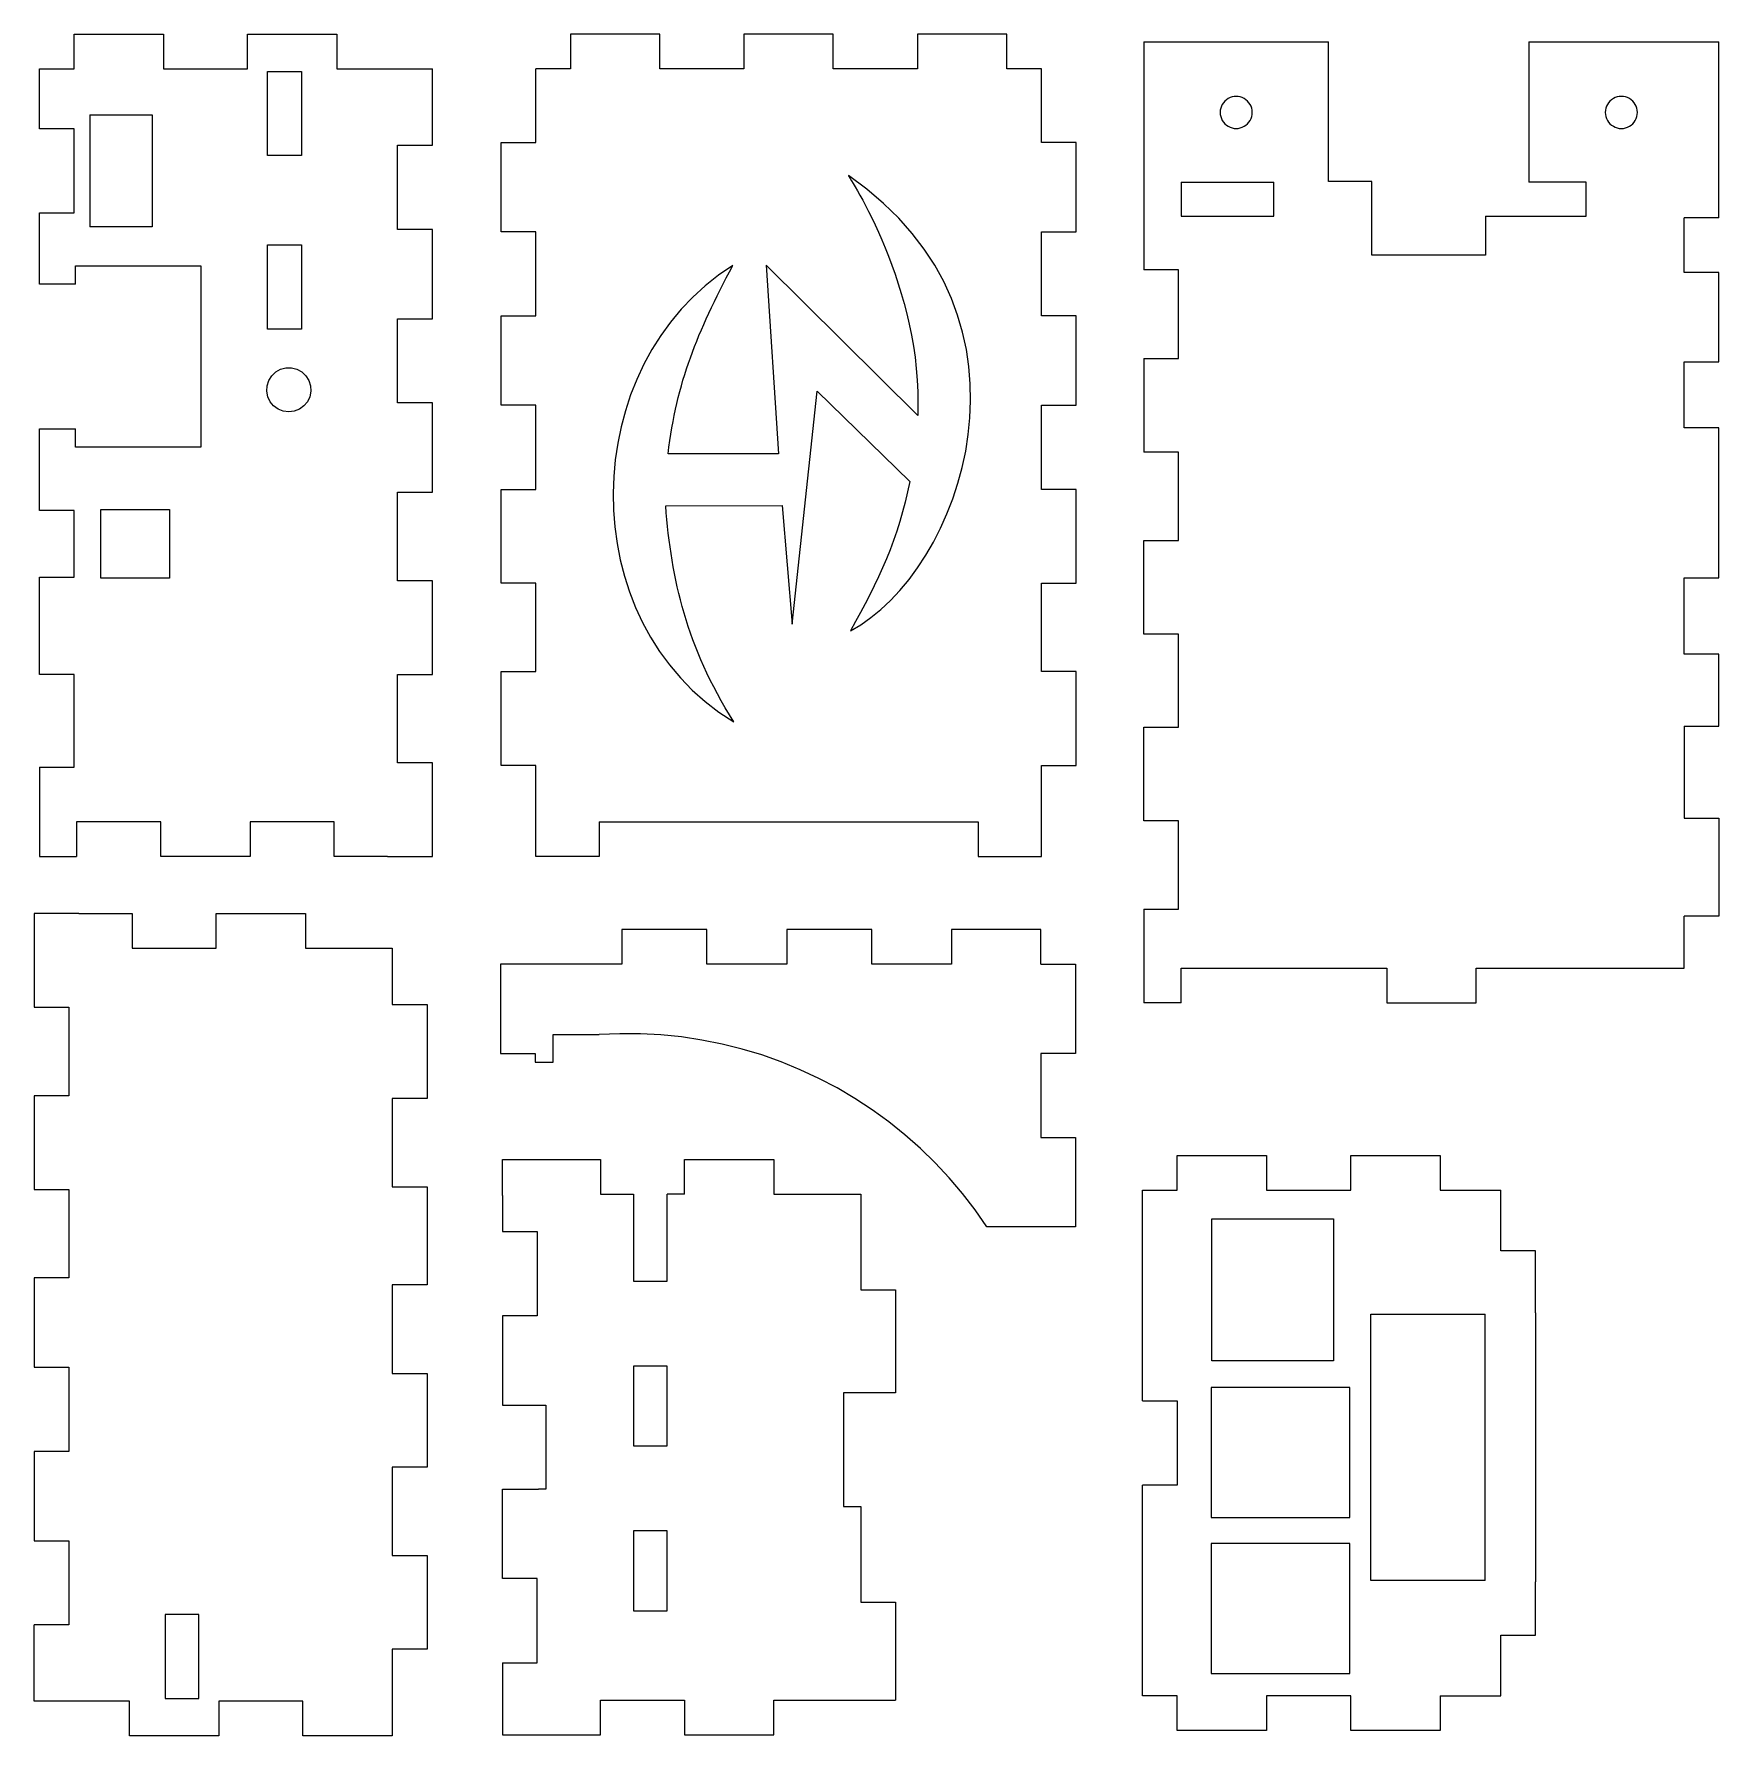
# Model space of a CAD drawing. Extents: x 7 to 201, y 6 to 203.
import ezdxf

# ---------------------------------------------------------------- set-up
doc = ezdxf.new("R2010")
doc.units = 0
for name, color, linetype in [('RPi_case___Back_support001_contour', 7, 'CONTINUOUS'), ('RPi_case___Side_B001_contour', 7, 'CONTINUOUS'), ('RPi_case___Side_F001_contour', 7, 'CONTINUOUS'), ('RPi_case___Side_L001_contour', 7, 'CONTINUOUS'), ('RPi_case___Side_R001_contour', 7, 'CONTINUOUS'), ('RPi_case___Side_T001_contour', 7, 'CONTINUOUS'), ('View', 7, 'CONTINUOUS')]:
    doc.layers.add(name, color=color, linetype=linetype)

msp = doc.modelspace()

# ---------------------------------------------------------------- linework, layer by layer
at = {"layer": 'RPi_case___Back_support001_contour', "color": 7}
msp.add_lwpolyline([(101.100553, 186.276425)], close=True, dxfattribs=at)
for points in [[(109.088671, 158.634429), (91.616754, 175.953224), (93.043457, 154.215661), (86.915255, 154.215661), (80.322183, 154.215661)], [(80.039605, 148.221215), (93.463164, 148.256384), (94.618182, 134.556638), (97.491535, 161.433351), (108.165511, 151.006409)], [(123.297, 95.3927), (123.297, 99.3927), (112.997, 99.3927), (112.997, 95.3927), (103.797, 95.3927), (103.797, 99.3927), (93.9966, 99.3927), (93.9966, 95.3927), (84.7966, 95.3927), (84.7966, 99.3927), (74.9966, 99.3927), (74.9966, 95.3927), (65.1466, 95.3927), (60.9966, 95.3927), (60.9966, 85.0927), (64.9966, 85.0927)], [(123.297, 95.3927), (127.297, 95.3927)], [(127.297, 95.3927), (127.297, 85.0927)], [(64.9966, 85.0927), (64.9966, 84.0927), (67.0766, 84.0927), (67.0766, 85.2427), (67.0766, 87.2627), (72.3717, 87.2627)], [(74.7456, 87.3646), (72.3717, 87.2627)], [(77.1218, 87.3526), (74.7456, 87.3646)], [(79.4946, 87.2267), (77.1218, 87.3526)], [(81.8586, 86.9873), (79.4946, 87.2267)], [(84.2085, 86.6349), (81.8586, 86.9873)], [(86.5388, 86.1703), (84.2085, 86.6349)], [(88.8441, 85.5945), (86.5388, 86.1703)], [(91.1192, 84.909), (88.8441, 85.5945)], [(93.3589, 84.1152), (91.1192, 84.909)], [(123.297, 85.0927), (123.297, 75.3927)], [(127.297, 85.0927), (123.297, 85.0927)], [(95.5579, 83.2149), (93.3589, 84.1152)], [(97.7113, 82.2104), (95.5579, 83.2149)], [(99.814, 81.1038), (97.7113, 82.2104)], [(101.861, 79.8977), (99.814, 81.1038)], [(103.848, 78.5948), (101.861, 79.8977)], [(105.771, 77.1983), (103.848, 78.5948)], [(107.624, 75.7112), (105.771, 77.1983)], [(109.404, 74.137), (107.624, 75.7112)], [(123.297, 75.3927), (127.297, 75.3927)], [(127.297, 75.3927), (127.297, 65.0927)], [(111.106, 72.4793), (109.404, 74.137)], [(112.728, 70.742), (111.106, 72.4793)], [(114.263, 68.929), (112.728, 70.742)], [(115.711, 67.0444), (114.263, 68.929)], [(117.066, 65.0927), (115.711, 67.0444)], [(123.147, 65.0927), (117.066, 65.0927)], [(127.297, 65.0927), (123.147, 65.0927)]]:
    msp.add_lwpolyline(points, dxfattribs=at)
for points in [[(101.100553, 186.276431), (101.100553, 186.276431), (109.736913, 173.287372), (109.088671, 158.634429)], [(101.352306, 133.820665), (114.061016, 140.449146), (124.911768, 169.964356), (101.100553, 186.276425)], [(87.77254, 175.899081), (69.717959, 164.630431), (69.029481, 134.704184), (87.891175, 123.317785)], [(80.322183, 154.215661), (81.310156, 162.520133), (83.683453, 168.199828), (87.77254, 175.899081)], [(108.165511, 151.006409), (106.934554, 144.571835), (104.513635, 139.41594), (101.352306, 133.820665)], [(87.891175, 123.317785), (82.392153, 132.065947), (80.715236, 139.652204), (80.039605, 148.221215)]]:
    msp.add_open_spline(points, degree=3, dxfattribs=at)
at = {"layer": 'RPi_case___Side_B001_contour', "color": 7}
for points in [[(61.2214, 72.8524), (72.5214, 72.8524)], [(61.2214, 68.7024), (61.2214, 72.8524)], [(72.5214, 72.8524), (72.5214, 68.8524)], [(82.2214, 72.8524), (92.5214, 72.8524)], [(82.2214, 68.8524), (82.2214, 72.8524)], [(92.5214, 72.8524), (92.5214, 68.8524)], [(61.2214, 68.7024), (61.2214, 64.5524), (65.2214, 64.5524), (65.2214, 54.8524), (61.2214, 54.8524), (61.2214, 44.5524), (65.3714, 44.5524), (66.2214, 44.5524), (66.2214, 34.8524), (65.3714, 34.8524)], [(72.5214, 68.8524), (76.3214, 68.8524)], [(76.3214, 68.8524), (76.3214, 58.8524)], [(80.2214, 58.8524), (80.2214, 68.8524)], [(82.2214, 68.8524), (80.2214, 68.8524)], [(92.5214, 68.8524), (102.521, 68.8524)], [(102.521, 68.8524), (102.521, 57.8524)], [(76.3214, 58.8524), (80.2214, 58.8524)], [(102.521, 57.8524), (106.521, 57.8524)], [(106.521, 57.8524), (106.521, 45.9524)], [(76.3214, 49.0524), (76.3214, 39.8524)], [(80.2214, 49.0524), (76.3214, 49.0524)], [(80.2214, 39.8524), (80.2214, 49.0524)], [(100.521, 45.9524), (100.521, 32.8524)], [(102.371, 45.9524), (100.521, 45.9524)], [(106.521, 45.9524), (102.371, 45.9524)], [(76.3214, 39.8524), (80.2214, 39.8524)], [(61.2214, 34.8524), (65.3714, 34.8524)], [(61.2214, 24.5524), (61.2214, 34.8524)], [(100.521, 32.8524), (102.521, 32.8524)], [(102.521, 32.8524), (102.521, 21.8524)], [(76.3214, 30.0524), (76.3214, 20.8524)], [(80.2214, 30.0524), (76.3214, 30.0524)], [(80.2214, 20.8524), (80.2214, 30.0524)], [(65.2214, 24.5524), (61.2214, 24.5524)], [(65.2214, 14.8524), (65.2214, 24.5524)], [(102.521, 21.8524), (106.521, 21.8524)], [(106.521, 21.8524), (106.521, 10.5524)], [(76.3214, 20.8524), (80.2214, 20.8524)], [(61.2214, 14.8524), (65.2214, 14.8524)], [(61.2214, 14.8524), (61.2214, 10.7024), (61.2214, 6.55239), (72.5214, 6.55239), (72.5214, 10.5524), (82.2214, 10.5524), (82.2214, 6.55239), (92.5214, 6.55239), (92.5214, 10.5524), (106.521, 10.5524)]]:
    msp.add_lwpolyline(points, dxfattribs=at)
at = {"layer": 'RPi_case___Side_F001_contour', "color": 7}
for points in [[(139.009, 73.3348), (149.309, 73.3348)], [(139.009, 69.3348), (139.009, 73.3348)], [(149.309, 73.3348), (149.309, 69.3348)], [(159.009, 73.3348), (169.309, 73.3348)], [(159.009, 69.3348), (159.009, 73.3348)], [(169.309, 73.3348), (169.309, 69.3348)], [(135.009, 69.3348), (139.009, 69.3348)], [(135.009, 45.0348), (135.009, 69.3348)], [(149.309, 69.3348), (159.009, 69.3348)], [(169.309, 69.3348), (176.309, 69.3348)], [(180.309, 55.1848), (180.309, 62.3348), (176.309, 62.3348), (176.309, 69.3348)], [(174.509, 24.3348), (161.309, 24.3348), (161.309, 55.0348), (174.509, 55.0348)], [(174.509, 24.3348), (174.509, 55.0348)], [(180.309, 55.1848), (180.309, 24.1848)], [(142.909, 46.5948), (142.909, 31.5948)], [(158.909, 46.5948), (142.909, 46.5948)], [(158.909, 31.5948), (158.909, 46.5948)], [(135.009, 45.0348), (139.009, 45.0348), (139.009, 35.3348), (135.009, 35.3348)], [(135.009, 11.0348), (135.009, 35.3348)], [(142.909, 31.5948), (158.909, 31.5948)], [(142.909, 28.5948), (142.909, 13.5948)], [(158.909, 28.5948), (142.909, 28.5948)], [(158.909, 13.5948), (158.909, 28.5948)], [(169.309, 11.0348), (176.309, 11.0348), (176.309, 18.0348), (180.309, 18.0348), (180.309, 24.1848)], [(142.909, 13.5948), (158.909, 13.5948)], [(139.009, 11.0348), (135.009, 11.0348)], [(139.009, 7.0348), (139.009, 11.0348)], [(149.309, 11.0348), (149.309, 7.0348)], [(159.009, 11.0348), (149.309, 11.0348)], [(159.009, 7.0348), (159.009, 11.0348)], [(169.309, 11.0348), (169.309, 7.0348)], [(149.309, 7.0348), (139.009, 7.0348)], [(169.309, 7.0348), (159.009, 7.0348)]]:
    msp.add_lwpolyline(points, dxfattribs=at)
msp.add_lwpolyline([(157.009, 66.0348), (157.009, 49.6348), (143.009, 49.6348), (143.009, 66.0348)], close=True, dxfattribs=at)
at = {"layer": 'RPi_case___Side_L001_contour', "color": 7}
for points in [[(11.8421, 202.583), (22.1421, 202.583)], [(11.8421, 198.583), (11.8421, 202.583)], [(22.1421, 202.583), (22.1421, 198.583)], [(31.8421, 202.583), (42.1421, 202.583)], [(31.8421, 198.583), (31.8421, 202.583)], [(42.1421, 202.583), (42.1421, 198.583)], [(7.84213, 198.583), (11.8421, 198.583)], [(7.84213, 191.683), (7.84213, 198.583)], [(22.1421, 198.583), (31.8421, 198.583)], [(42.1421, 198.583), (53.1421, 198.583)], [(47.9921, 107.783), (48.9921, 107.783), (53.1421, 107.783), (53.1421, 118.583), (49.1421, 118.583), (49.1421, 128.783), (53.1421, 128.783), (53.1421, 139.583), (49.1421, 139.583), (49.1421, 149.783), (53.1421, 149.783), (53.1421, 160.083), (49.1421, 160.083), (49.1421, 169.783), (53.1421, 169.783), (53.1421, 180.083), (49.1421, 180.083), (49.1421, 189.783), (53.1421, 189.783), (53.1421, 198.583)], [(20.8421, 193.283), (20.8421, 180.383), (13.6421, 180.383)], [(13.6421, 193.283), (13.6421, 180.383)], [(13.6421, 193.283), (20.8421, 193.283)], [(11.8421, 191.683), (7.84213, 191.683)], [(11.8421, 181.983), (11.8421, 191.683)], [(7.84213, 181.983), (11.8421, 181.983)], [(7.84213, 173.783), (7.84213, 181.983)], [(11.9921, 173.783), (11.9921, 175.883), (26.4421, 175.883), (26.4421, 154.983), (11.9921, 154.983), (11.9921, 157.083)], [(11.9921, 173.783), (7.84213, 173.783)], [(34.2848, 162.669), (34.6273, 163.209)], [(34.6273, 163.209), (35.0933, 163.646)], [(35.0933, 163.646), (35.6534, 163.954)], [(35.6534, 163.954), (36.2725, 164.113)], [(36.2725, 164.113), (36.9117, 164.113)], [(36.9117, 164.113), (37.5309, 163.954)], [(37.5309, 163.954), (38.091, 163.646)], [(38.091, 163.646), (38.5569, 163.209)], [(38.5569, 163.209), (38.8994, 162.669)], [(34.0472, 161.423), (34.0873, 162.061)], [(34.1669, 160.795), (34.0472, 161.423)], [(34.0873, 162.061), (34.2848, 162.669)], [(38.8994, 162.669), (39.097, 162.061)], [(39.1371, 161.423), (39.0173, 160.795)], [(39.097, 162.061), (39.1371, 161.423)], [(34.4391, 160.217), (34.1669, 160.795)], [(34.8465, 159.724), (34.4391, 160.217)], [(35.3637, 159.349), (34.8465, 159.724)], [(35.958, 159.113), (35.3637, 159.349)], [(36.5921, 159.033), (35.958, 159.113)], [(37.2263, 159.113), (36.5921, 159.033)], [(37.8206, 159.349), (37.2263, 159.113)], [(38.3377, 159.724), (37.8206, 159.349)], [(38.7452, 160.217), (38.3377, 159.724)], [(39.0173, 160.795), (38.7452, 160.217)], [(7.84213, 157.083), (11.9921, 157.083)], [(7.84213, 147.683), (7.84213, 157.083)], [(11.8421, 147.683), (7.84213, 147.683)], [(11.8421, 139.983), (11.8421, 147.683)], [(7.84213, 139.983), (11.8421, 139.983)], [(7.84213, 128.783), (7.84213, 139.983)], [(11.8421, 128.783), (7.84213, 128.783)], [(11.8421, 118.083), (11.8421, 128.783)], [(7.84213, 118.083), (11.8421, 118.083)], [(7.84213, 118.083), (7.84213, 107.783)], [(21.8421, 111.783), (12.1421, 111.783)], [(12.1421, 111.783), (12.1421, 107.783)], [(21.8421, 107.783), (21.8421, 111.783)], [(32.1421, 111.783), (32.1421, 107.783)], [(41.8421, 111.783), (32.1421, 111.783)], [(41.8421, 107.783), (41.8421, 111.783)], [(7.84213, 107.783), (12.1421, 107.783)], [(32.1421, 107.783), (21.8421, 107.783)], [(47.9921, 107.783), (41.8421, 107.783)]]:
    msp.add_lwpolyline(points, dxfattribs=at)
for points in [[(38.0421, 198.283), (38.0421, 188.583), (34.1421, 188.583), (34.1421, 198.283)], [(38.0421, 178.283), (38.0421, 168.583), (34.1421, 168.583), (34.1421, 178.283)], [(14.9421, 139.883), (14.9421, 147.783), (22.8421, 147.783), (22.8421, 139.883)]]:
    msp.add_lwpolyline(points, close=True, dxfattribs=at)
at = {"layer": 'RPi_case___Side_R001_contour', "color": 7}
for points in [[(12.3789, 101.21), (11.3789, 101.21), (7.22886, 101.21), (7.22886, 90.4104), (11.2289, 90.4104), (11.2289, 80.2104), (7.22886, 80.2104), (7.22886, 69.4104), (11.2289, 69.4104), (11.2289, 59.2104), (7.22886, 59.2104), (7.22886, 48.9104), (11.2289, 48.9104), (11.2289, 39.2104), (7.22886, 39.2104), (7.22886, 28.9104), (11.2289, 28.9104), (11.2289, 19.2104), (7.22886, 19.2104)], [(12.3789, 101.21), (18.5289, 101.21)], [(18.5289, 101.21), (18.5289, 97.2104)], [(28.2289, 101.21), (38.5289, 101.21)], [(28.2289, 97.2104), (28.2289, 101.21)], [(38.5289, 101.21), (38.5289, 97.2104)], [(18.5289, 97.2104), (28.2289, 97.2104)], [(38.5289, 97.2104), (48.5289, 97.2104)], [(48.5289, 97.2104), (48.5289, 90.7104)], [(48.5289, 90.7104), (52.5289, 90.7104)], [(52.5289, 90.7104), (52.5289, 79.9104)], [(48.5289, 79.9104), (48.5289, 69.7104)], [(52.5289, 79.9104), (48.5289, 79.9104)], [(48.5289, 69.7104), (52.5289, 69.7104)], [(52.5289, 69.7104), (52.5289, 58.4104)], [(48.5289, 58.4104), (48.5289, 48.2104)], [(52.5289, 58.4104), (48.5289, 58.4104)], [(48.5289, 48.2104), (52.5289, 48.2104)], [(52.5289, 48.2104), (52.5289, 37.4104)], [(48.5289, 37.4104), (48.5289, 27.2104)], [(52.5289, 37.4104), (48.5289, 37.4104)], [(48.5289, 27.2104), (52.5289, 27.2104)], [(52.5289, 27.2104), (52.5289, 16.4104)], [(26.2289, 20.4104), (22.3289, 20.4104)], [(22.3289, 20.4104), (22.3289, 10.7104)], [(26.2289, 10.7104), (26.2289, 20.4104)], [(7.22886, 10.4104), (7.22886, 19.2104)], [(48.5289, 16.4104), (48.5289, 6.41045)], [(52.5289, 16.4104), (48.5289, 16.4104)], [(18.2289, 10.4104), (7.22886, 10.4104)], [(18.2289, 6.41045), (18.2289, 10.4104)], [(22.3289, 10.7104), (26.2289, 10.7104)], [(28.5289, 10.4104), (28.5289, 6.41045)], [(38.2289, 10.4104), (28.5289, 10.4104)], [(38.2289, 6.41045), (38.2289, 10.4104)], [(28.5289, 6.41045), (18.2289, 6.41045)], [(48.5289, 6.41045), (38.2289, 6.41045)]]:
    msp.add_lwpolyline(points, dxfattribs=at)
at = {"layer": 'RPi_case___Side_T001_contour', "color": 7}
for points in [[(69.0621, 202.597), (69.0621, 198.597)], [(79.3621, 202.597), (69.0621, 202.597)], [(79.3621, 198.597), (79.3621, 202.597)], [(89.0621, 202.597), (89.0621, 198.597)], [(99.3621, 202.597), (89.0621, 202.597)], [(99.3621, 198.597), (99.3621, 202.597)], [(109.062, 202.597), (109.062, 198.597)], [(119.362, 202.597), (109.062, 202.597)], [(119.362, 198.597), (119.362, 202.597)], [(72.3621, 111.797), (72.3621, 107.797), (65.0621, 107.797), (65.0621, 118.297), (61.0621, 118.297), (61.0621, 129.097), (65.0621, 129.097), (65.0621, 139.297), (61.0621, 139.297), (61.0621, 150.097), (65.0621, 150.097), (65.0621, 159.797), (61.0621, 159.797), (61.0621, 170.097), (65.0621, 170.097), (65.0621, 179.797), (61.0621, 179.797), (61.0621, 190.097), (65.0621, 190.097), (65.0621, 198.597)], [(69.0621, 198.597), (65.0621, 198.597)], [(89.0621, 198.597), (79.3621, 198.597)], [(109.062, 198.597), (99.3621, 198.597)], [(123.362, 198.597), (119.362, 198.597)], [(123.362, 190.097), (123.362, 198.597)], [(127.362, 190.097), (123.362, 190.097)], [(127.362, 179.797), (127.362, 190.097)], [(123.362, 179.797), (127.362, 179.797)], [(123.362, 170.097), (123.362, 179.797)], [(127.362, 170.097), (123.362, 170.097)], [(127.362, 159.797), (127.362, 170.097)], [(123.362, 159.797), (127.362, 159.797)], [(123.362, 150.097), (123.362, 159.797)], [(127.362, 150.097), (123.362, 150.097)], [(127.362, 139.297), (127.362, 150.097)], [(123.362, 139.297), (127.362, 139.297)], [(123.362, 129.097), (123.362, 139.297)], [(127.362, 129.097), (123.362, 129.097)], [(127.362, 118.297), (127.362, 129.097)], [(123.362, 118.297), (127.362, 118.297)], [(123.362, 107.797), (123.362, 118.297)], [(72.3621, 111.797), (116.062, 111.797)], [(116.062, 111.797), (116.062, 107.797)], [(116.062, 107.797), (123.362, 107.797)]]:
    msp.add_lwpolyline(points, dxfattribs=at)
at = {"layer": 'View', "color": 7}
for points in [[(135.155, 201.711), (156.455, 201.711)], [(135.155, 201.711), (135.155, 175.411)], [(174.555, 181.611), (174.555, 177.111), (161.455, 177.111), (161.455, 185.611), (156.455, 185.611), (156.455, 201.711)], [(179.555, 201.711), (201.455, 201.711)], [(179.555, 201.711), (179.555, 185.511)], [(201.455, 181.411), (201.455, 201.711)], [(139.455, 185.511), (139.455, 181.611)], [(139.455, 185.511), (150.155, 185.511)], [(150.155, 181.611), (150.155, 185.511)], [(186.155, 185.511), (179.555, 185.511)], [(186.155, 181.611), (186.155, 185.511)], [(139.455, 181.611), (150.155, 181.611)], [(174.555, 181.611), (186.155, 181.611)], [(197.455, 122.811), (201.455, 122.811), (201.455, 131.111), (197.455, 131.111), (197.455, 139.911), (201.455, 139.911), (201.455, 157.211), (197.455, 157.211), (197.455, 164.811), (201.455, 164.811), (201.455, 175.111), (197.455, 175.111), (197.455, 181.411)], [(201.455, 181.411), (197.455, 181.411)], [(139.155, 175.411), (135.155, 175.411)], [(139.155, 165.211), (139.155, 175.411)], [(135.155, 165.211), (139.155, 165.211)], [(135.155, 165.211), (135.155, 154.411)], [(139.155, 154.411), (135.155, 154.411)], [(139.155, 144.211), (139.155, 154.411)], [(135.155, 144.211), (139.155, 144.211)], [(135.155, 133.411), (135.155, 144.211)], [(139.155, 133.411), (135.155, 133.411)], [(139.155, 122.711), (139.155, 133.411)], [(135.155, 122.711), (139.155, 122.711)], [(135.155, 111.911), (135.155, 122.711)], [(197.455, 122.811), (197.455, 112.211)], [(139.155, 111.911), (135.155, 111.911)], [(139.155, 101.711), (139.155, 111.911)], [(197.455, 112.211), (201.455, 112.211)], [(201.455, 112.211), (201.455, 100.911)], [(135.155, 101.711), (139.155, 101.711)], [(135.155, 101.711), (135.155, 90.9113)], [(139.455, 90.9113), (139.455, 94.9113), (163.155, 94.9113), (163.155, 90.9113), (173.455, 90.9113), (173.455, 94.9113), (197.455, 94.9113), (197.455, 100.911)], [(201.455, 100.911), (197.455, 100.911)], [(139.455, 90.9113), (135.155, 90.9113)]]:
    msp.add_lwpolyline(points, dxfattribs=at)
for points in [[(147.655, 193.561)], [(192.055, 193.561)]]:
    msp.add_lwpolyline(points, close=True, dxfattribs=at)
for points in [[(144.88, 195.163147), (144.307608, 194.832676), (143.955, 194.221941), (143.955, 193.561)], [(146.73, 195.163147), (146.157608, 195.493618), (145.452392, 195.493618), (144.88, 195.163147)], [(147.655, 193.561), (147.655, 194.221941), (147.302392, 194.832676), (146.73, 195.163147)], [(189.28, 195.163147), (188.707608, 194.832676), (188.355, 194.221941), (188.355, 193.561)], [(191.13, 195.163147), (190.557608, 195.493618), (189.852392, 195.493618), (189.28, 195.163147)], [(192.055, 193.561), (192.055, 194.221941), (191.702392, 194.832676), (191.13, 195.163147)], [(143.955, 193.561), (143.955, 192.900059), (144.307608, 192.289324), (144.88, 191.958853)], [(146.73, 191.958853), (147.302392, 192.289324), (147.655, 192.900059), (147.655, 193.561)], [(188.355, 193.561), (188.355, 192.900059), (188.707608, 192.289324), (189.28, 191.958853)], [(191.13, 191.958853), (191.702392, 192.289324), (192.055, 192.900059), (192.055, 193.561)], [(144.88, 191.958853), (145.452392, 191.628382), (146.157608, 191.628382), (146.73, 191.958853)], [(189.28, 191.958853), (189.852392, 191.628382), (190.557608, 191.628382), (191.13, 191.958853)]]:
    msp.add_open_spline(points, degree=3, dxfattribs=at)

doc.saveas('drawing.dxf')
